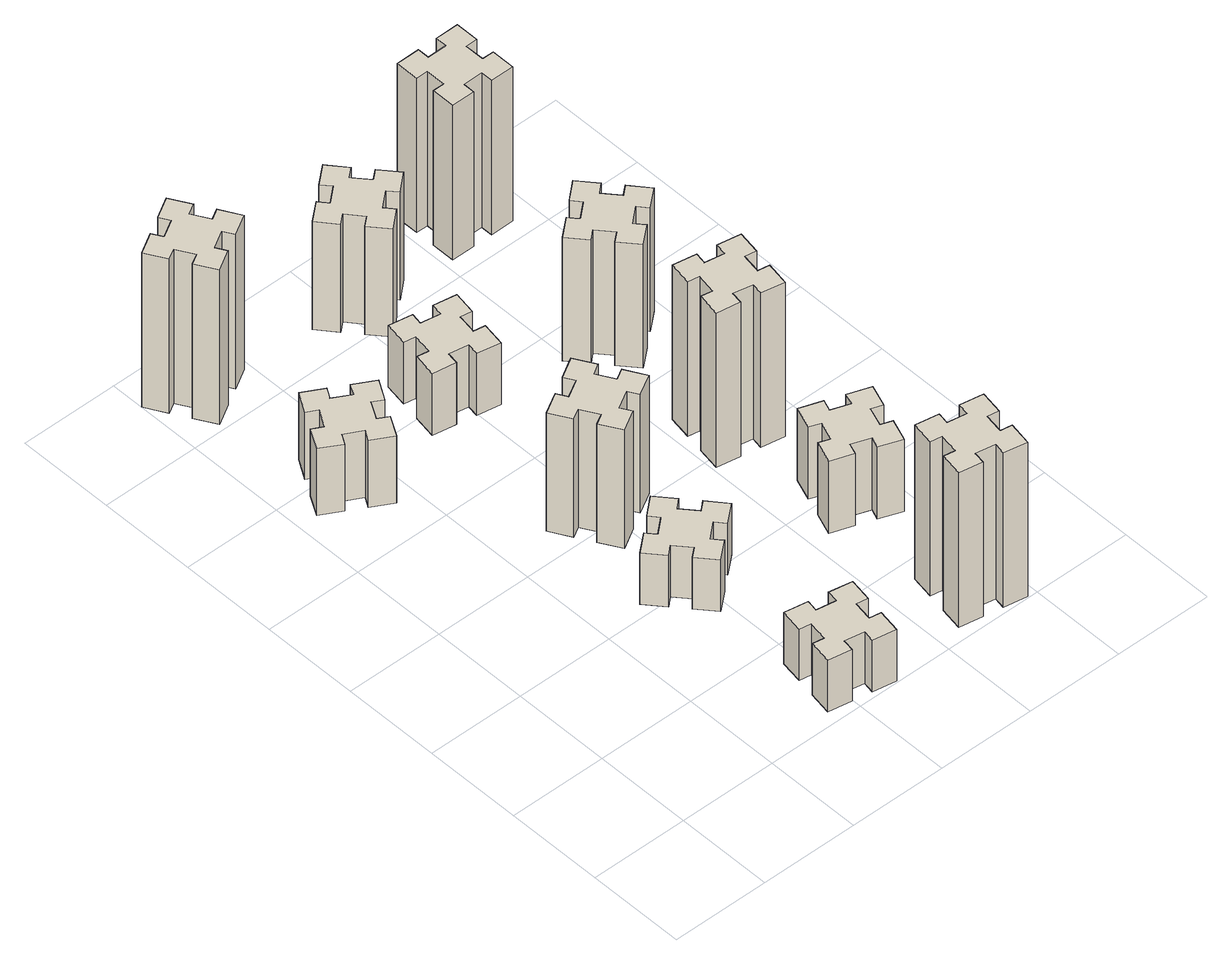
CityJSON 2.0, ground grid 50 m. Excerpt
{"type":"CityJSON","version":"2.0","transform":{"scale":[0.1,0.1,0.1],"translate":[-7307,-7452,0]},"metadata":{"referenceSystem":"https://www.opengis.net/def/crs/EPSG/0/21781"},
"CityObjects":{
"building1":{"type":"Building","attributes":{"class":"1000","function":"1000","usage":"1000","yearOfConstruction":2016,"roofType":"1000","measuredHeight":39,"storeysAboveGround":30,"storeysBelowGround":0},"geometry":[{"type":"Solid","lod":"1","boundaries":[[[[0,1,2,3,4,5,6,7,8,9,10,11,12,13,14,15,16,17,18,19]],[[17,16,20,21]],[[16,15,22,20]],[[15,14,23,22]],[[14,13,24,23]],[[13,12,25,24]],[[12,11,26,25]],[[11,10,27,26]],[[10,9,28,27]],[[9,8,29,28]],[[8,7,30,29]],[[7,6,31,30]],[[6,5,32,31]],[[5,4,33,32]],[[4,3,34,33]],[[3,2,35,34]],[[2,1,36,35]],[[1,0,37,36]],[[0,19,38,37]],[[19,18,39,38]],[[18,17,21,39]],[[24,25,26,27,28,29,30,31,32,33,34,35,36,37,38,39,21,20,22,23]]]]}]},
"building2":{"type":"Building","attributes":{"class":"1000","function":"1000","usage":"1000","yearOfConstruction":2016,"roofType":"1000","measuredHeight":30,"storeysAboveGround":30,"storeysBelowGround":0},"geometry":[{"type":"Solid","lod":"1","boundaries":[[[[40,41,42,43,44,45,46,47,48,49,50,51,52,53,54,55,56,57,58,59]],[[57,56,60,61]],[[56,55,62,60]],[[55,54,63,62]],[[54,53,64,63]],[[53,52,65,64]],[[52,51,66,65]],[[51,50,67,66]],[[50,49,68,67]],[[49,48,69,68]],[[48,47,70,69]],[[47,46,71,70]],[[46,45,72,71]],[[45,44,73,72]],[[44,43,74,73]],[[43,42,75,74]],[[42,41,76,75]],[[41,40,77,76]],[[40,59,78,77]],[[59,58,79,78]],[[58,57,61,79]],[[64,65,66,67,68,69,70,71,72,73,74,75,76,77,78,79,61,60,62,63]]]]}]},
"building3":{"type":"Building","attributes":{"class":"1000","function":"1000","usage":"1000","yearOfConstruction":2016,"roofType":"1000","measuredHeight":90,"storeysAboveGround":30,"storeysBelowGround":0},"geometry":[{"type":"Solid","lod":"1","boundaries":[[[[80,81,82,83,84,85,86,87,88,89,90,91,92,93,94,95,96,97,98,99]],[[97,96,100,101]],[[96,95,102,100]],[[95,94,103,102]],[[94,93,104,103]],[[93,92,105,104]],[[92,91,106,105]],[[91,90,107,106]],[[90,89,108,107]],[[89,88,109,108]],[[88,87,110,109]],[[87,86,111,110]],[[86,85,112,111]],[[85,84,113,112]],[[84,83,114,113]],[[83,82,115,114]],[[82,81,116,115]],[[81,80,117,116]],[[80,99,118,117]],[[99,98,119,118]],[[98,97,101,119]],[[104,105,106,107,108,109,110,111,112,113,114,115,116,117,118,119,101,100,102,103]]]]}]},
"building4":{"type":"Building","attributes":{"class":"1000","function":"1000","usage":"1000","yearOfConstruction":2016,"roofType":"1000","measuredHeight":30,"storeysAboveGround":30,"storeysBelowGround":0},"geometry":[{"type":"Solid","lod":"1","boundaries":[[[[120,121,122,123,124,125,126,127,128,129,130,131,132,133,134,135,136,137,138,139]],[[137,136,140,141]],[[136,135,142,140]],[[135,134,143,142]],[[134,133,144,143]],[[133,132,145,144]],[[132,131,146,145]],[[131,130,147,146]],[[130,129,148,147]],[[129,128,149,148]],[[128,127,150,149]],[[127,126,151,150]],[[126,125,152,151]],[[125,124,153,152]],[[124,123,154,153]],[[123,122,155,154]],[[122,121,156,155]],[[121,120,157,156]],[[120,139,158,157]],[[139,138,159,158]],[[138,137,141,159]],[[144,145,146,147,148,149,150,151,152,153,154,155,156,157,158,159,141,140,142,143]]]]}]},
"building5":{"type":"Building","attributes":{"class":"1000","function":"1000","usage":"1000","yearOfConstruction":2016,"roofType":"1000","measuredHeight":69,"storeysAboveGround":30,"storeysBelowGround":0},"geometry":[{"type":"Solid","lod":"1","boundaries":[[[[160,161,162,163,164,165,166,167,168,169,170,171,172,173,174,175,176,177,178,179]],[[177,176,180,181]],[[176,175,182,180]],[[175,174,183,182]],[[174,173,184,183]],[[173,172,185,184]],[[172,171,186,185]],[[171,170,187,186]],[[170,169,188,187]],[[169,168,189,188]],[[168,167,190,189]],[[167,166,191,190]],[[166,165,192,191]],[[165,164,193,192]],[[164,163,194,193]],[[163,162,195,194]],[[162,161,196,195]],[[161,160,197,196]],[[160,179,198,197]],[[179,178,199,198]],[[178,177,181,199]],[[184,185,186,187,188,189,190,191,192,193,194,195,196,197,198,199,181,180,182,183]]]]}]},
"building6":{"type":"Building","attributes":{"class":"1000","function":"1000","usage":"1000","yearOfConstruction":2016,"roofType":"1000","measuredHeight":36,"storeysAboveGround":30,"storeysBelowGround":0},"geometry":[{"type":"Solid","lod":"1","boundaries":[[[[200,201,202,203,204,205,206,207,208,209,210,211,212,213,214,215,216,217,218,219]],[[217,216,220,221]],[[216,215,222,220]],[[215,214,223,222]],[[214,213,224,223]],[[213,212,225,224]],[[212,211,226,225]],[[211,210,227,226]],[[210,209,228,227]],[[209,208,229,228]],[[208,207,230,229]],[[207,206,231,230]],[[206,205,232,231]],[[205,204,233,232]],[[204,203,234,233]],[[203,202,235,234]],[[202,201,236,235]],[[201,200,237,236]],[[200,219,238,237]],[[219,218,239,238]],[[218,217,221,239]],[[224,225,226,227,228,229,230,231,232,233,234,235,236,237,238,239,221,220,222,223]]]]}]},
"building7":{"type":"Building","attributes":{"class":"1000","function":"1000","usage":"1000","yearOfConstruction":2016,"roofType":"1000","measuredHeight":90,"storeysAboveGround":30,"storeysBelowGround":0},"geometry":[{"type":"Solid","lod":"1","boundaries":[[[[240,241,242,243,244,245,246,247,248,249,250,251,252,253,254,255,256,257,258,259]],[[257,256,260,261]],[[256,255,262,260]],[[255,254,263,262]],[[254,253,264,263]],[[253,252,265,264]],[[252,251,266,265]],[[251,250,267,266]],[[250,249,268,267]],[[249,248,269,268]],[[248,247,270,269]],[[247,246,271,270]],[[246,245,272,271]],[[245,244,273,272]],[[244,243,274,273]],[[243,242,275,274]],[[242,241,276,275]],[[241,240,277,276]],[[240,259,278,277]],[[259,258,279,278]],[[258,257,261,279]],[[264,265,266,267,268,269,270,271,272,273,274,275,276,277,278,279,261,260,262,263]]]]}]},
"building8":{"type":"Building","attributes":{"class":"1000","function":"1000","usage":"1000","yearOfConstruction":2016,"roofType":"1000","measuredHeight":63,"storeysAboveGround":30,"storeysBelowGround":0},"geometry":[{"type":"Solid","lod":"1","boundaries":[[[[280,281,282,283,284,285,286,287,288,289,290,291,292,293,294,295,296,297,298,299]],[[297,296,300,301]],[[296,295,302,300]],[[295,294,303,302]],[[294,293,304,303]],[[293,292,305,304]],[[292,291,306,305]],[[291,290,307,306]],[[290,289,308,307]],[[289,288,309,308]],[[288,287,310,309]],[[287,286,311,310]],[[286,285,312,311]],[[285,284,313,312]],[[284,283,314,313]],[[283,282,315,314]],[[282,281,316,315]],[[281,280,317,316]],[[280,299,318,317]],[[299,298,319,318]],[[298,297,301,319]],[[304,305,306,307,308,309,310,311,312,313,314,315,316,317,318,319,301,300,302,303]]]]}]},
"building9":{"type":"Building","attributes":{"class":"1000","function":"1000","usage":"1000","yearOfConstruction":2016,"roofType":"1000","measuredHeight":42,"storeysAboveGround":30,"storeysBelowGround":0},"geometry":[{"type":"Solid","lod":"1","boundaries":[[[[320,321,322,323,324,325,326,327,328,329,330,331,332,333,334,335,336,337,338,339]],[[337,336,340,341]],[[336,335,342,340]],[[335,334,343,342]],[[334,333,344,343]],[[333,332,345,344]],[[332,331,346,345]],[[331,330,347,346]],[[330,329,348,347]],[[329,328,349,348]],[[328,327,350,349]],[[327,326,351,350]],[[326,325,352,351]],[[325,324,353,352]],[[324,323,354,353]],[[323,322,355,354]],[[322,321,356,355]],[[321,320,357,356]],[[320,339,358,357]],[[339,338,359,358]],[[338,337,341,359]],[[344,345,346,347,348,349,350,351,352,353,354,355,356,357,358,359,341,340,342,343]]]]}]},
"building10":{"type":"Building","attributes":{"class":"1000","function":"1000","usage":"1000","yearOfConstruction":2016,"roofType":"1000","measuredHeight":90,"storeysAboveGround":30,"storeysBelowGround":0},"geometry":[{"type":"Solid","lod":"1","boundaries":[[[[360,361,362,363,364,365,366,367,368,369,370,371,372,373,374,375,376,377,378,379]],[[377,376,380,381]],[[376,375,382,380]],[[375,374,383,382]],[[374,373,384,383]],[[373,372,385,384]],[[372,371,386,385]],[[371,370,387,386]],[[370,369,388,387]],[[369,368,389,388]],[[368,367,390,389]],[[367,366,391,390]],[[366,365,392,391]],[[365,364,393,392]],[[364,363,394,393]],[[363,362,395,394]],[[362,361,396,395]],[[361,360,397,396]],[[360,379,398,397]],[[379,378,399,398]],[[378,377,381,399]],[[384,385,386,387,388,389,390,391,392,393,394,395,396,397,398,399,381,380,382,383]]]]}]},
"building11":{"type":"Building","attributes":{"class":"1000","function":"1000","usage":"1000","yearOfConstruction":2016,"roofType":"1000","measuredHeight":72,"storeysAboveGround":30,"storeysBelowGround":0},"geometry":[{"type":"Solid","lod":"1","boundaries":[[[[400,401,402,403,404,405,406,407,408,409,410,411,412,413,414,415,416,417,418,419]],[[417,416,420,421]],[[416,415,422,420]],[[415,414,423,422]],[[414,413,424,423]],[[413,412,425,424]],[[412,411,426,425]],[[411,410,427,426]],[[410,409,428,427]],[[409,408,429,428]],[[408,407,430,429]],[[407,406,431,430]],[[406,405,432,431]],[[405,404,433,432]],[[404,403,434,433]],[[403,402,435,434]],[[402,401,436,435]],[[401,400,437,436]],[[400,419,438,437]],[[419,418,439,438]],[[418,417,421,439]],[[424,425,426,427,428,429,430,431,432,433,434,435,436,437,438,439,421,420,422,423]]]]}]},
"building12":{"type":"Building","attributes":{"class":"1000","function":"1000","usage":"1000","yearOfConstruction":2016,"roofType":"1000","measuredHeight":90,"storeysAboveGround":30,"storeysBelowGround":0},"geometry":[{"type":"Solid","lod":"1","boundaries":[[[[440,441,442,443,444,445,446,447,448,449,450,451,452,453,454,455,456,457,458,459]],[[457,456,460,461]],[[456,455,462,460]],[[455,454,463,462]],[[454,453,464,463]],[[453,452,465,464]],[[452,451,466,465]],[[451,450,467,466]],[[450,449,468,467]],[[449,448,469,468]],[[448,447,470,469]],[[447,446,471,470]],[[446,445,472,471]],[[445,444,473,472]],[[444,443,474,473]],[[443,442,475,474]],[[442,441,476,475]],[[441,440,477,476]],[[440,459,478,477]],[[459,458,479,478]],[[458,457,461,479]],[[464,465,466,467,468,469,470,471,472,473,474,475,476,477,478,479,461,460,462,463]]]]}]}
},
"vertices":[
[406,2327,0],[456,2414,0],[508,2384,0],[568,2488,0],[464,2548,0],[434,2496,0],[347,2546,0],[377,2598,0],[273,2658,0],[213,2554,0],[265,2524,0],[215,2437,0],[163,2467,0],[103,2363,0],[207,2303,0],[237,2355,0],[324,2305,0],[294,2253,0],[398,2193,0],[458,2297,0],[324,2305,390],[294,2253,390],[237,2355,390],[207,2303,390],[103,2363,390],[163,2467,390],[215,2437,390],[265,2524,390],[213,2554,390],[273,2658,390],[377,2598,390],[347,2546,390],[434,2496,390],[464,2548,390],[568,2488,390],[508,2384,390],[456,2414,390],[406,2327,390],[458,2297,390],[398,2193,390],
[976,274,0],[958,175,0],[899,186,0],[878,67,0],[997,47,0],[1007,106,0],[1105,88,0],[1095,29,0],[1213,8,0],[1234,127,0],[1175,137,0],[1192,235,0],[1251,225,0],[1272,343,0],[1154,364,0],[1144,305,0],[1045,322,0],[1056,381,0],[937,402,0],[917,284,0],[1045,322,300],[1056,381,300],[1144,305,300],[1154,364,300],[1272,343,300],[1251,225,300],[1192,235,300],[1175,137,300],[1234,127,300],[1213,8,300],[1095,29,300],[1105,88,300],[1007,106,300],[997,47,300],[878,67,300],[899,186,300],[958,175,300],[976,274,300],[917,284,300],[937,402,300],
[224,3386,0],[137,3336,0],[107,3388,0],[3,3328,0],[63,3224,0],[115,3254,0],[165,3167,0],[113,3137,0],[173,3033,0],[277,3093,0],[247,3145,0],[334,3195,0],[364,3143,0],[468,3203,0],[408,3307,0],[356,3277,0],[306,3364,0],[358,3394,0],[298,3498,0],[194,3438,0],[306,3364,900],[358,3394,900],[356,3277,900],[408,3307,900],[468,3203,900],[364,3143,900],[334,3195,900],[247,3145,900],[277,3093,900],[173,3033,900],[113,3137,900],[165,3167,900],[115,3254,900],[63,3224,900],[3,3328,900],[107,3388,900],[137,3336,900],[224,3386,900],[194,3438,900],[298,3498,900],
[1008,929,0],[1084,993,0],[1123,947,0],[1215,1024,0],[1138,1116,0],[1092,1078,0],[1027,1154,0],[1073,1193,0],[996,1285,0],[904,1208,0],[943,1162,0],[866,1097,0],[828,1143,0],[736,1066,0],[813,974,0],[859,1013,0],[923,936,0],[877,898,0],[954,806,0],[1046,883,0],[923,936,300],[877,898,300],[859,1013,300],[813,974,300],[736,1066,300],[828,1143,300],[866,1097,300],[943,1162,300],[904,1208,300],[996,1285,300],[1073,1193,300],[1027,1154,300],[1092,1078,300],[1138,1116,300],[1215,1024,300],[1123,947,300],[1084,993,300],[1008,929,300],[1046,883,300],[954,806,300],
[1096,1597,0],[1046,1684,0],[1098,1714,0],[1038,1818,0],[934,1758,0],[964,1706,0],[877,1656,0],[847,1708,0],[743,1648,0],[803,1544,0],[855,1574,0],[905,1487,0],[853,1457,0],[913,1353,0],[1017,1413,0],[987,1465,0],[1074,1515,0],[1104,1463,0],[1208,1523,0],[1148,1627,0],[1074,1515,690],[1104,1463,690],[987,1465,690],[1017,1413,690],[913,1353,690],[853,1457,690],[905,1487,690],[855,1574,690],[803,1544,690],[743,1648,690],[847,1708,690],[877,1656,690],[964,1706,690],[934,1758,690],[1038,1818,690],[1098,1714,690],[1046,1684,690],[1096,1597,690],[1148,1627,690],[1208,1523,690],
[1044,2625,0],[945,2642,0],[956,2701,0],[837,2722,0],[817,2604,0],[876,2594,0],[858,2495,0],[799,2506,0],[778,2387,0],[897,2367,0],[907,2426,0],[1005,2408,0],[995,2349,0],[1113,2328,0],[1134,2447,0],[1075,2457,0],[1092,2555,0],[1151,2545,0],[1172,2663,0],[1054,2684,0],[1092,2555,360],[1151,2545,360],[1075,2457,360],[1134,2447,360],[1113,2328,360],[995,2349,360],[1005,2408,360],[907,2426,360],[897,2367,360],[778,2387,360],[799,2506,360],[858,2495,360],[876,2594,360],[817,2604,360],[837,2722,360],[956,2701,360],[945,2642,360],[1044,2625,360],[1054,2684,360],[1172,2663,360],
[1884,305,0],[1785,322,0],[1796,381,0],[1677,402,0],[1657,284,0],[1716,274,0],[1698,175,0],[1639,186,0],[1618,67,0],[1737,47,0],[1747,106,0],[1845,88,0],[1835,29,0],[1953,8,0],[1974,127,0],[1915,137,0],[1932,235,0],[1991,225,0],[2012,343,0],[1894,364,0],[1932,235,900],[1991,225,900],[1915,137,900],[1974,127,900],[1953,8,900],[1835,29,900],[1845,88,900],[1747,106,900],[1737,47,900],[1618,67,900],[1639,186,900],[1698,175,900],[1716,274,900],[1657,284,900],[1677,402,900],[1796,381,900],[1785,322,900],[1884,305,900],[1894,364,900],[2012,343,900],
[1192,3198,0],[1127,3274,0],[1173,3313,0],[1096,3405,0],[1004,3328,0],[1043,3282,0],[966,3217,0],[928,3263,0],[836,3186,0],[913,3094,0],[959,3133,0],[1023,3056,0],[977,3018,0],[1054,2926,0],[1146,3003,0],[1108,3049,0],[1184,3113,0],[1223,3067,0],[1315,3144,0],[1238,3236,0],[1184,3113,630],[1223,3067,630],[1108,3049,630],[1146,3003,630],[1054,2926,630],[977,3018,630],[1023,3056,630],[959,3133,630],[913,3094,630],[836,3186,630],[928,3263,630],[966,3217,630],[1043,3282,630],[1004,3328,630],[1096,3405,630],[1173,3313,630],[1127,3274,630],[1192,3198,630],[1238,3236,630],[1315,3144,630],
[1731,859,0],[1825,825,0],[1804,769,0],[1917,727,0],[1958,840,0],[1902,861,0],[1936,955,0],[1992,934,0],[2033,1047,0],[1920,1088,0],[1900,1032,0],[1806,1066,0],[1827,1122,0],[1714,1163,0],[1673,1050,0],[1729,1030,0],[1695,936,0],[1639,957,0],[1597,844,0],[1710,803,0],[1695,936,420],[1639,957,420],[1729,1030,420],[1673,1050,420],[1714,1163,420],[1827,1122,420],[1806,1066,420],[1900,1032,420],[1920,1088,420],[2033,1047,420],[1992,934,420],[1936,955,420],[1902,861,420],[1958,840,420],[1917,727,420],[1804,769,420],[1825,825,420],[1731,859,420],[1710,803,420],[1597,844,420],
[1647,1486,0],[1745,1468,0],[1735,1409,0],[1853,1388,0],[1874,1507,0],[1815,1517,0],[1832,1615,0],[1891,1605,0],[1912,1723,0],[1794,1744,0],[1784,1685,0],[1685,1702,0],[1696,1761,0],[1577,1782,0],[1557,1664,0],[1616,1654,0],[1598,1555,0],[1539,1566,0],[1518,1447,0],[1637,1427,0],[1598,1555,900],[1539,1566,900],[1616,1654,900],[1557,1664,900],[1577,1782,900],[1696,1761,900],[1685,1702,900],[1784,1685,900],[1794,1744,900],[1912,1723,900],[1891,1605,900],[1832,1615,900],[1815,1517,900],[1874,1507,900],[1853,1388,900],[1735,1409,900],[1745,1468,900],[1647,1486,900],[1637,1427,900],[1518,1447,900],
[1599,2293,0],[1663,2216,0],[1617,2178,0],[1694,2086,0],[1786,2163,0],[1748,2209,0],[1824,2273,0],[1863,2227,0],[1955,2304,0],[1878,2396,0],[1832,2358,0],[1767,2434,0],[1813,2473,0],[1736,2565,0],[1644,2488,0],[1683,2442,0],[1606,2377,0],[1568,2423,0],[1476,2346,0],[1553,2254,0],[1606,2377,720],[1568,2423,720],[1683,2442,720],[1644,2488,720],[1736,2565,720],[1813,2473,720],[1767,2434,720],[1832,2358,720],[1878,2396,720],[1955,2304,720],[1863,2227,720],[1824,2273,720],[1748,2209,720],[1786,2163,720],[1694,2086,720],[1617,2178,720],[1663,2216,720],[1599,2293,720],[1553,2254,720],[1476,2346,720],
[1665,3155,0],[1765,3155,0],[1765,3095,0],[1885,3095,0],[1885,3215,0],[1825,3215,0],[1825,3315,0],[1885,3315,0],[1885,3435,0],[1765,3435,0],[1765,3375,0],[1665,3375,0],[1665,3435,0],[1545,3435,0],[1545,3315,0],[1605,3315,0],[1605,3215,0],[1545,3215,0],[1545,3095,0],[1665,3095,0],[1605,3215,900],[1545,3215,900],[1605,3315,900],[1545,3315,900],[1545,3435,900],[1665,3435,900],[1665,3375,900],[1765,3375,900],[1765,3435,900],[1885,3435,900],[1885,3315,900],[1825,3315,900],[1825,3215,900],[1885,3215,900],[1885,3095,900],[1765,3095,900],[1765,3155,900],[1665,3155,900],[1665,3095,900],[1545,3095,900]
]}
